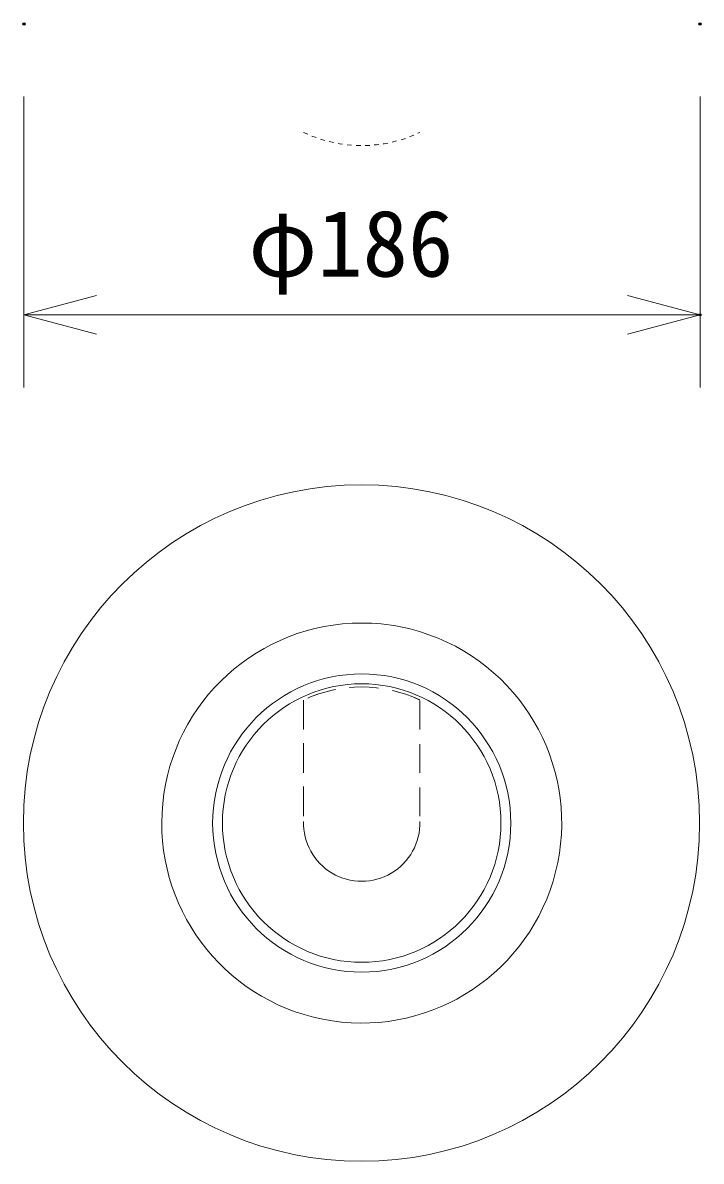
# Model space of a CAD drawing. Units: millimetres, scale not verified. Extents: x -63 to 62, y -57 to 57.
# Drawn here: x -14.34 to 4.32, y -2.65 to 28.66 of the extents above; entities that cross this region are included whole.
import ezdxf
from ezdxf.enums import TextEntityAlignment as Align

# ---------------------------------------------------------------- set-up
doc = ezdxf.new("R2010")
doc.units = ezdxf.units.MM
doc.header["$LTSCALE"] = 0.125
doc.header["$PDMODE"] = 32
doc.header["$PDSIZE"] = 0.0625
doc.linetypes.add('USER2', pattern=[9.525, 6.35, -3.175])
doc.linetypes.add('USER3', pattern=[4, 1, -1, 1, -1])
for name, color, linetype, lineweight in [('0-0_0', 7, 'Continuous', 18), ('0-3_GAIKEI', 1, 'Continuous', 18), ('0-6_SUNPO', 7, 'Continuous', 18)]:
    doc.layers.add(name, color=color, linetype=linetype, lineweight=lineweight)
doc.layers.add('0-5_DEFPOINTS', color=7, linetype='Continuous')
doc.styles.add('ＭＳ ゴシック', font='')
doc.styles.get('ＭＳ ゴシック').set_extended_font_data('MS Gothic')

# ---------------------------------------------------------------- blocks, each defined once
blk = doc.blocks.new('_OPEN30')
at = {"layer": '0-0_0'}
blk.add_line((0, 0), (-1, 0), dxfattribs=at)
blk.add_lwpolyline([(-1, 0.26795), (0, 0), (-1, -0.26795)], dxfattribs=at)
blk = doc.blocks.new('D5')
at = {"layer": '0-5_DEFPOINTS'}
for p in [(-9.3184, 32.3482), (9.2816, 32.3482), (9.2816, 24.3482)]:
    blk.add_point(p, dxfattribs=at)
at = {"layer": '0-6_SUNPO'}
for p, q in [((-9.3184, 30.3482), (-9.3184, 22.3482)), ((9.2816, 30.3482), (9.2816, 22.3482)), ((-7.3184, 24.3482), (7.2816, 24.3482))]:
    blk.add_line(p, q, dxfattribs=at)
at = {"layer": '0-6_SUNPO', "xscale": 2, "yscale": 2, "rotation": 180}
blk.add_blockref('_OPEN30', (-9.3184, 24.3482), dxfattribs=at)
at = {"layer": '0-6_SUNPO', "xscale": 2, "yscale": 2}
blk.add_blockref('_OPEN30', (9.2816, 24.3482), dxfattribs=at)
at = {"layer": '0-6_SUNPO', "style": 'ＭＳ ゴシック'}
blk.add_text('φ186', height=1.833, dxfattribs=at).set_placement((-3.1434, 24.8482), align=Align.BOTTOM_LEFT)

msp = doc.modelspace()

# ---------------------------------------------------------------- linework, layer by layer
at = {"layer": '0-3_GAIKEI', "linetype": 'USER2'}
for p, q in [((-6.6193, 10.0333), (-6.6193, 6.6062)), ((-6.6193, 10.0119), (-6.6193, 6.6507)), ((-3.4193, 10.0119), (-3.4193, 6.6062))]:
    msp.add_line(p, q, dxfattribs=at)
at = {"layer": '0-3_GAIKEI', "color": 7}
for p, q in [((1.8949, 0.4377), (1.8912, 0.4414)), ((1.8949, 0.4377), (1.8912, 0.4414)), ((1.9008, 0.4377), (1.8971, 0.4414)), ((1.9008, 0.4377), (1.8971, 0.4414))]:
    msp.add_line(p, q, dxfattribs=at)
for centre, radius in [((-5.0253, 6.6508), 9.3), ((-5.0253, 6.6508), 9.3), ((-5.0193, 6.6507), 4.1), ((-5.0193, 6.6507), 4.1)]:
    msp.add_circle(centre, radius, dxfattribs=at)
at = {"layer": '0-3_GAIKEI'}
msp.add_circle((-5.0193, 6.6507), 3.83, dxfattribs=at)
at = {"layer": '0-3_GAIKEI', "linetype": 'USER3'}
msp.add_arc((-5.0179, 28.975), 3.6968, 244.35294, 295.64706, dxfattribs=at)
at = {"layer": '0-3_GAIKEI', "color": 7}
for start, end in [(90, 67.53546), (90, 67.53546), (67.53546, 90), (67.53546, 90)]:
    msp.add_arc((-5.0193, 6.6507), 5.5, start, end, dxfattribs=at)
at = {"layer": '0-3_GAIKEI', "linetype": 'USER2'}
for start, end in [(64.68506, 115.31494), (64.72487, 115.27512)]:
    msp.add_arc((-5.0193, 6.6507), 3.7419, start, end, dxfattribs=at)
at = {"layer": '0-3_GAIKEI'}
msp.add_arc((-5.0193, 6.6507), 1.6006, 178.40666, 1.59314, dxfattribs=at)
at = {"layer": '0-6_SUNPO', "color": 3}
msp.add_line((-14.2227, 20.6254), (4.1996, 20.6254), dxfattribs=at)

# ---------------------------------------------------------------- block references
at = {"layer": '0-6_SUNPO'}
msp.add_blockref('D5', (-4.9931, -3.7228), dxfattribs=at)

doc.saveas('drawing.dxf')
